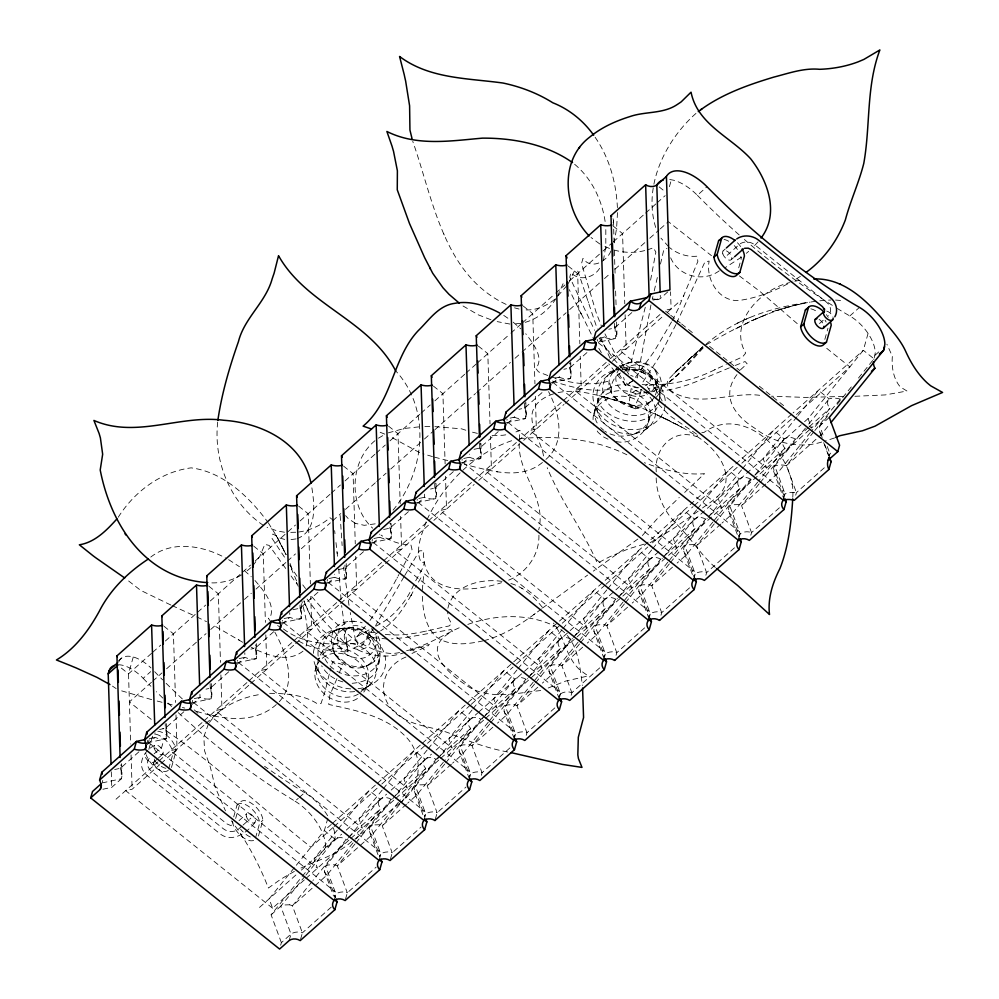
<?xml version="1.0" encoding="UTF-8"?>
<svg xmlns="http://www.w3.org/2000/svg" width="999" height="999" viewBox="0 0 999 999"><rect width="100%" height="100%" fill="white"/><g stroke="black" fill="none" stroke-linecap="round" stroke-linejoin="round"><path stroke-width="0.75" stroke-dasharray="5 3.75" d="M519.255 443.331C517.894 474.138 546.89 498.526 538.673 529.982M358.291 694.118C339.797 704.607 313.711 687.424 316.433 666.221C307.08 690.259 341.82 713.536 360.577 696.028M316.87 665.134C329.945 640.284 371.178 657.891 366.995 684.065C377.959 656.655 332.38 633.266 318.219 660.302L320.229 654.982M659.652 390.297C663.873 451.56 557.092 409.503 613.361 371.153M276.298 704.545C254.083 724.6 221.84 719.442 196.029 711.138M617.507 212.575L616.57 228.571L614.16 242.457M792.756 497.29C796.49 455.069 743.88 403.047 703.796 432.567L700.436 432.217M318.157 656.206C316.658 645.167 324.013 634.415 334.465 631.006M352.172 683.304C405.269 678.746 369.056 611.763 330.269 632.817M598.95 398.039C596.503 406.968 590.484 416.233 594.268 425.636M594.867 409.702L594.617 415.684L596.253 421.491L598.988 425.699M616.208 441.533C635.751 446.341 659.078 423.214 643.518 405.532C629.795 390.022 598.801 394.143 593.294 415.309M648.326 422.565C660.426 392.357 610.152 378.359 596.99 403.983M422.327 590.222L423.501 576.86L422.09 575.811L415.422 587.212M656.268 471.853C654.158 448.501 672.552 428.159 696.565 436.551L697.627 434.827M538.923 535.214C539.448 555.894 525.099 575.049 505.531 581.268M519.268 439.66L520.004 430.307L513.111 433.067M335.989 542.594L337.712 557.904M242.682 642.257L212.437 624.662M874.35 357.642L875.236 352.872A31.743 16.346 48.3 0 0 870.316 337.063L867.719 332.892A31.743 16.346 48.3 0 0 849.837 315.971L843.631 312.362A445.179 229.308 48.3 0 1 837.362 308.504M614.373 323.389L614.51 328.009A10.077 8.566 33.6 0 1 616.208 330.657L616.695 336.213A8.616 7.318 33.6 0 1 615.446 338.511L597.802 342.332L784.178 491.471M217.695 422.065C213.287 461.563 230.806 504.52 264.698 526.236M336.95 678.646L329.845 695.154L328.721 704.445C355.232 710.301 384.815 715.721 404.957 735.876C424.038 754.133 422.44 786.85 400.736 802.334M378.921 663.311L379.72 658.054M650.586 280.145L655.844 252.123L653.383 247.764L646.927 250.087M642.157 384.627C667.12 385.914 692.282 381.094 714.635 369.842L726.261 364.323M650.961 304.907L637.362 377.897L630.669 375.412M652.26 299.313L652.909 296.528M654.22 290.921L658.166 273.938M660.464 264.073L663.748 249.975L666.945 248.414M640.883 389.96C641.882 393.693 631.917 408.329 636.962 408.628C642.956 406.181 648.651 412.187 654.333 413.636C672.402 422.028 690.696 430.681 706.305 443.256C717.307 452.922 727.759 466.808 725.836 482.28C723.401 495.167 710.789 501.698 701.248 508.916M447.889 608.204C453.059 584.827 481.918 578.159 502.522 581.468M645.279 307.255L627.996 374.413M603.408 260.664L605.819 245.854L605.806 227.685M306.094 646.091C309.84 631.131 305.257 615.621 301.86 601.023M133.254 657.005L128.521 673.838L130.719 744.018M148.002 743.855L149.176 739.647M148.839 749.4L152.785 735.389M162.75 743.606L161.801 746.965L151.885 755.806M168.656 768.955L172.989 753.558L176.186 750.699A15.622 8.054 48.3 0 0 169.131 737.499A15.622 8.054 48.3 0 0 156.868 731.193M171.466 767.507L176.186 750.699M233.704 816.895L237.038 805.032L240.247 802.172A15.522 7.992 48.3 0 1 253.396 804.682A15.522 7.992 48.3 0 1 262.874 820.279L258.291 836.588M235.664 818.481L240.247 802.172M255.494 837.961L259.665 823.139L262.874 820.279M280.657 945.204L281.381 942.644L290.996 934.065A9.103 6.356 -5.8 0 1 302.36 932.866L331.256 907.104M289.198 940.471L290.996 934.065L280.731 906.243L304.97 876.273M327.847 818.169L324.363 830.569L295.292 866.508M300.562 939.297L302.385 932.841L292.42 905.856A10.077 7.58 1.5 0 0 289.485 904.794M334.116 900.449L335.914 894.043L325.637 866.22L347.952 838.648M345.479 899.287L347.302 892.819L376.173 867.082M379.383 859.152L380.831 854.02L370.554 826.21L424.875 759.065A9.028 7.343 15.7 0 1 436.039 759.315L439.51 756.231M390.397 859.265L392.207 852.796L421.091 827.06M424.3 819.13L425.749 813.998L415.472 786.188L469.792 719.043A9.028 7.343 15.7 0 1 480.956 719.292L484.415 716.208M435.314 819.242L437.125 812.774L465.996 787.037M469.218 779.108L470.654 773.975L460.377 746.166L482.692 718.581M481.318 775.336L482.042 772.751L510.914 747.015M514.135 739.085L515.571 733.953L505.294 706.143L527.609 678.558M669.417 186.688L671.353 179.808M526.223 735.314L526.948 732.729L555.831 706.992M559.04 699.063L560.489 693.93L550.212 666.121L572.514 638.536M571.141 695.292L571.865 692.707L600.736 666.97M603.958 659.04L605.394 653.908L595.117 626.098L617.432 598.513M616.058 655.269L616.783 652.684L645.654 626.947M738.711 267.832L741.208 258.941A15.522 7.992 48.3 0 0 740.808 256.431M648.875 619.018L650.312 613.886L640.034 586.076L662.349 558.491M660.963 615.247L661.688 612.662L690.571 586.937M693.781 578.995L695.229 573.863L684.952 546.053L707.255 518.469M705.881 575.224L706.605 572.639L735.476 546.915M739.422 536.413L740.134 533.841L729.857 506.031L754.108 476.048M750.798 535.202L751.523 532.617L780.394 506.893M824.837 339.373L827.984 328.172M783.616 498.951L785.052 493.818L774.774 466.009L807.754 425.237M795.704 495.179L796.44 492.594L825.311 466.87M828.883 457.642L829.969 453.796L833.178 450.936M868.069 333.454L863.323 350.299L808.079 418.581L802.322 423.713M315.085 671.041L317.332 663.261M368.356 679.245L365.209 689.984L361.788 695.054M385.289 634.34C407.043 637.162 428.072 630.232 449.075 625.961L451.61 623.788L448.539 618.131L447.564 611.625M548.189 687.999L565.671 681.068L588.136 675.961L579.732 669.879A54.058 27.647 49.1 0 1 577.222 667.282C565.634 654.532 563.911 636.488 553.371 623.039M510.864 583.528C524.999 587.449 535.626 598.513 544.355 609.877M655.344 395.055C662.537 378.234 640.421 364.997 625.799 370.691M649.899 416.958C645.067 435.801 619.655 441.233 604.645 431.081M339.21 673.014L342.595 664.572L332.692 661.488A125.075 4.595 -72.2 0 0 330.082 671.066M426.148 521.778C421.878 534.128 414.398 550.412 421.491 562.712L424.388 562.112L423.264 567.107L414.972 582.117M672.227 320.554L678.159 308.941L697.876 261.388L696.99 256.206C687.112 257.155 677.135 253.796 669.517 247.527M411.388 594.68L411.051 595.504L414.747 588.448M675.948 324.55L659.29 356.843L641.907 383.579M676.585 323.139L704.982 261.825L709.14 261.101C705.519 279.083 718.818 301.848 738.798 300.499C757.417 297.952 775.249 290.871 791.595 281.755M427.122 519.567C443.793 483.441 474.912 452.597 513.149 440.234M413.723 584.602C406.118 602.422 392.832 618.044 375.199 626.51M557.517 296.241L563.036 283.766L566.645 284.64M208.404 723.975L203.821 736.85L204.608 750.961L210.277 766.845L215.147 787.037L225.462 810.838M671.515 321.928L654.183 351.486L634.765 378.171M370.03 620.441L390.659 589.847L398.926 574.475M399.65 573.101L412.038 549.6L410.976 545.079C400.274 544.68 389.835 541.008 380.981 535.039M118.844 661.713L119.805 659.902A31.743 16.346 48.3 0 1 130.17 656.343L133.729 657.105A31.743 16.346 48.3 0 1 151.011 667.956M644.193 544.118L628.096 549L610.064 556.618A74.525 37.15 -48.9 0 1 606.343 558.441L597.414 563.249C582.991 530.169 560.926 501.173 547.215 467.694M568.394 283.416L574.725 270.292L577.984 271.316L597.302 329.033M294.355 871.403L283.641 877.522A116.209 48.152 -48.3 0 1 279.283 880.269L268.394 888.036C259.016 864.01 246.99 841.483 231.381 820.841M610.913 250.999C606.73 261.638 591.171 270.155 582.966 258.466L581.543 263.424L596.366 313.211L601.423 326.124M716.807 497.115L717.469 496.478M403.971 576.823L375.636 625.536M404.707 575.561L419.443 550.824L423.676 550.724C421.153 596.216 471.466 592.719 501.498 582.692M411.026 595.342C403.396 609.028 394.143 622.464 380.582 630.856M405.07 798.126L405.881 797.239M683.84 295.329L683.366 296.503M736.962 374.575C720.242 396.416 735.264 416.009 754.607 428.121C773.488 442.719 798.838 449.288 822.002 441.958M556.106 298.389C548.588 310.464 536.475 319.892 522.489 323.052M360.714 692.17L366.571 685.164M373.888 628.109L361.663 646.128L354.52 639.722L368.094 622.852M209.478 722.414C221.328 705.931 241.496 697.302 261.064 694.293M566.87 285.652L555.769 298.364M619.63 368.706C605.481 386.026 634.015 404.245 649.1 392.969M624.712 371.578C633.441 355.12 663.91 372.59 645.579 385.701M654.932 396.228C637.237 426.098 588.086 389.061 618.806 366.958M655.756 397.714C664.073 389.86 662.886 375.449 653.683 368.831C659.765 375.312 658.553 386.576 651.098 391.433M393.082 510.152C425.012 471.366 431.506 409.403 395.629 370.791M397.49 577.21L396.99 578.171M118.244 517.257C134.341 491.658 160.926 471.728 191.134 467.857C223.264 471.94 248.813 496.628 267.407 521.553M294.318 867.706L269.118 898.85L272.577 908.203L304.82 879.47M337.3 830.082L314.036 858.828L317.482 868.181L170.567 750.624L177.048 749.213L175.974 714.909M338.261 828.883L369.28 790.546L379.957 799.088A9.028 7.343 15.7 0 1 391.121 799.337L394.593 796.253M281.381 942.644L271.104 914.822L301.174 877.659M302.135 876.46L325.424 847.689L335.04 839.11A9.028 7.343 15.7 0 1 346.216 839.36L312.962 880.469M305.944 875.074L335.04 839.11A39.036 20.105 48.3 0 0 333.254 827.434M382.205 790.059L358.941 818.805L362.4 828.159L215.484 710.601L221.965 709.19L220.891 674.887M383.179 788.86L414.198 750.524L424.875 759.065A9.028 7.343 15.7 0 0 425.774 768.468L399.363 801.111M311.975 881.68L292.42 905.856L327.06 874.974L355.432 839.922M348.913 837.449L379.957 799.088A9.028 7.343 15.7 0 0 380.856 808.491L356.406 838.71M427.122 750.037L403.858 778.783L407.317 788.136L260.402 670.579L266.883 669.168L265.796 634.865M428.096 748.838L459.103 710.501L469.792 719.043A9.028 7.343 15.7 0 0 470.691 728.446L444.28 761.088M354.932 844.068L337.325 865.833L347.302 892.819A9.103 6.356 -5.8 0 0 335.889 894.03A9.103 6.356 -5.8 0 0 334.49 896.777M355.919 842.856L391.121 799.337M472.04 710.014L448.776 738.761L452.222 748.114L305.307 630.556L311.788 629.145L310.764 596.403M473.002 708.815L504.02 670.479L514.697 679.02A9.028 7.343 15.7 0 1 525.861 679.27L529.333 676.186M398.389 802.322L371.978 834.952L337.325 865.833A10.077 7.58 1.5 0 0 334.403 864.772L328.196 864.984A8.616 6.469 1.5 0 0 325.637 866.22A8.616 6.469 1.5 0 0 324.438 868.331L324.475 871.453L333.554 896.041M399.85 804.045L382.242 825.811L392.207 852.796A9.103 6.356 -5.8 0 0 380.806 854.008A9.103 6.356 -5.8 0 0 379.395 856.755M400.824 802.834L436.039 759.315M516.945 669.992L493.681 698.738L497.14 708.091L350.224 590.534L356.705 589.123L355.681 556.381M517.919 668.793L548.938 630.456L559.615 638.998A9.028 7.343 15.7 0 1 570.779 639.248L574.25 636.163M443.306 762.299L416.895 794.929L407.654 803.171M444.767 764.023L427.16 785.788L437.125 812.774A9.103 6.356 -5.8 0 0 425.711 813.985A9.103 6.356 -5.8 0 0 424.313 816.732M445.741 762.824L480.956 719.292M483.666 717.382L514.697 679.02A9.028 7.343 15.7 0 0 515.596 688.423L489.198 721.066M561.863 629.969L538.598 658.716L542.057 668.069L395.142 550.511L401.623 549.1L400.587 516.358M562.837 628.771L593.843 590.434L604.532 598.975A9.028 7.343 15.7 0 1 615.696 599.225L619.155 596.141M488.211 722.277L461.8 754.919L452.572 763.149M489.672 724L472.065 745.766L482.042 772.751A9.103 6.356 -5.8 0 0 470.629 773.963A9.103 6.356 -5.8 0 0 469.23 776.71M490.659 722.801L525.861 679.27M528.571 677.359L559.615 638.998A9.028 7.343 15.7 0 0 560.514 648.401L534.103 681.043M606.78 589.947L583.516 618.693L586.975 628.046L440.047 510.489L446.528 509.078L445.504 476.336M607.742 588.748L638.761 550.412L649.437 558.953A9.028 7.343 15.7 0 1 660.601 559.203L664.073 556.118M533.129 682.255L506.718 714.897L497.477 723.126M534.59 683.978L516.982 705.744L526.948 732.729A9.103 6.356 -5.8 0 0 515.546 733.94A9.103 6.356 -5.8 0 0 514.148 736.688M535.564 682.779L570.779 639.248M573.488 637.337L604.532 598.975A9.028 7.343 15.7 0 0 605.431 608.379L579.02 641.021M651.685 549.925L628.421 578.671L631.88 588.024L484.965 470.467L491.446 469.055L490.422 436.313M652.659 548.726L683.678 510.389L694.355 518.931A9.028 7.343 15.7 0 1 705.519 519.18L708.99 516.096M578.046 642.232L551.635 674.874L542.395 683.104M579.507 643.955L561.9 665.721L571.865 692.707M580.481 642.757L615.696 599.225M618.406 597.315L649.437 558.953A9.028 7.343 15.7 0 0 650.337 568.356L623.938 600.998M696.603 509.902L673.338 538.648L676.798 548.001L529.882 430.444L536.363 429.033L535.339 396.291M697.577 508.703L728.583 470.367L739.272 478.908A9.028 7.343 15.7 0 1 750.436 479.158L753.895 476.073M622.951 602.21L596.54 634.852L587.312 643.081M624.412 603.933L606.818 625.699L616.783 652.684A9.103 6.356 -5.8 0 0 605.369 653.895A9.103 6.356 -5.8 0 0 603.97 656.643M625.399 602.734L660.601 559.203M663.311 557.292L694.355 518.931A9.028 7.343 15.7 0 0 695.254 528.334L668.843 560.976M741.52 469.88L718.256 498.626L721.715 507.979L574.787 390.422L581.268 389.011L580.244 356.268M742.482 468.681L773.501 430.344L784.178 438.886A9.028 7.343 15.7 0 1 795.354 439.135L808.054 427.822M667.869 562.187L641.458 594.83L632.217 603.059M669.33 563.911L651.723 585.676L661.688 612.662A9.103 6.356 -5.8 0 0 650.287 613.873A9.103 6.356 -5.8 0 0 648.888 616.62M670.304 562.712L705.519 519.18M708.229 517.27L739.272 478.908A9.028 7.343 15.7 0 0 740.172 488.311L713.761 520.954M797.09 416.67L763.161 458.603L766.62 467.957L619.705 350.399L626.186 348.988L625.112 314.685M798.064 415.472L818.418 390.322L829.095 398.863A16.546 13.474 15.7 0 1 840.259 399.113L842.569 397.065M712.786 522.165L686.375 554.807L677.135 563.036M714.248 523.888L696.64 545.654L706.605 572.639A9.103 6.356 -5.8 0 0 695.204 573.851A9.103 6.356 -5.8 0 0 693.793 576.61M715.222 522.689L750.436 479.158M755.082 474.85L784.178 438.886A9.028 7.343 15.7 0 0 785.077 448.289L758.678 480.931M757.692 482.142L731.28 514.785L722.052 523.014M759.153 483.866L741.558 505.631L751.523 532.617M760.139 482.667L795.354 439.135M808.728 424.038L829.095 398.863A9.028 7.343 15.7 0 0 829.994 408.266L811.413 431.231M810.439 432.442L776.198 474.762L766.957 482.992M813.848 431.755L786.463 465.609A17.12 12.862 1.5 0 0 774.762 465.971M814.834 430.557L840.259 399.113M827.447 416.396L819.692 425.986A17.12 12.862 1.5 0 0 821.153 434.727M837.15 404.395L851.697 386.413M858.491 378.022L874.013 358.841L863.323 350.299L793.081 412.899M783.553 497.277A9.103 6.356 -5.8 0 1 785.014 493.806A16.696 11.663 -5.8 0 1 796.428 492.607L786.463 465.609L821.116 434.74L828.933 425.062M599.625 268.306C593.743 277.997 579.095 281.543 570.891 272.64L569.767 277.235L594.567 330.294M703.259 347.877C687.899 364.385 673.563 383.791 651.51 391.695M642.357 535.526L657.342 518.631L679.258 497.44M252.822 565.721L259.865 556.306L264.822 544.38L269.156 545.404L285.964 568.831M302.984 651.161C287.724 663.286 266.483 655.169 251.174 647.165M279.27 701.735C297.202 682.217 285.976 652.359 274.812 632.13M758.041 241.908L753.184 247.09M688.373 364.298L688.985 363.624M740.496 369.792L747.115 363.723L745.079 361.526L730.806 367.245M702.784 346.89L682.429 365.871L702.784 346.89C691.708 356.955 680.481 366.908 670.079 377.684C664.685 381.793 667.719 389.135 672.777 391.958C700.074 408.279 732.717 390.709 762.1 395.654M702.572 347.452L677.334 374.9L669.355 381.918M673.738 373.888L676.298 371.391M688.548 359.852L693.806 354.745M545.929 459.378C566.183 442.082 559.353 412.187 548.551 391.62M374.962 440.696C349.438 461.738 348.251 505.856 372.689 528.196M695.978 113.399C664.46 141.296 641.92 188.549 656.618 230.195M684.665 492.432L704.432 473.713C683.878 475.287 663.436 469.942 644.367 462.699M399.762 803.208L354.17 839.684M250.936 567.632L244.905 572.627M118.456 660.901L121.666 658.041M151.548 653.321L128.521 673.838L119.031 666.246M152.71 652.297L160.764 645.104M165.372 641.008L196.466 613.299M197.615 612.275L205.682 605.082M210.29 600.986L241.383 573.276M242.532 572.252L250.587 565.059M255.195 560.963L295.504 525.037M300.112 520.941L330.057 494.255M331.206 493.231L340.422 485.014M345.03 480.919L374.962 454.233M376.123 453.209L385.327 445.005M389.935 440.896L419.88 414.21M421.029 413.186L430.244 404.982M434.852 400.874L464.797 374.188M465.946 373.164L476.311 363.923M477.46 362.899L509.715 334.166M510.864 333.142L521.228 323.901M522.377 322.877L554.62 294.143M555.769 293.119L564.984 284.915M569.592 280.806L601.835 252.073M602.996 251.049L612.2 242.832M613.361 241.808L644.455 214.098M645.604 213.074L655.968 203.833M657.117 202.809L665.184 195.629M118.332 664.772A31.743 16.346 48.3 0 1 143.194 678.333L150.674 671.653M669.717 179.508L673.388 180.17A39.036 20.105 48.3 0 1 697.352 195.305L706.98 186.726M151.473 682.255L129.395 701.922L152.085 720.079M152.635 681.218L161.925 672.939M166.571 668.806L196.766 641.895M197.927 640.859L206.069 633.616M210.714 629.47L243.232 600.486M244.393 599.45L251.361 593.244M256.006 589.098L286.214 562.187M287.375 561.151L295.504 553.908M301.311 548.738L330.344 522.864M332.667 520.791L340.809 513.548M345.454 509.403L375.649 482.492M376.81 481.456L386.101 473.176M390.746 469.031L423.276 440.059M424.438 439.023L432.567 431.78M434.89 429.707L466.246 401.76M467.407 400.724L475.549 393.481M476.71 392.445L510.389 362.425M515.034 358.291L520.841 353.109M522.002 352.073L555.694 322.053M556.855 321.029L566.146 312.737M569.63 309.64L600.998 281.693M604.482 278.584L610.289 273.414M614.934 269.268L645.129 242.357M649.775 238.224L659.065 229.932M660.227 228.908L668.368 221.653L711.475 255.657M138.936 751.785L120.467 768.256L114.71 769.505M147.028 744.58L155.107 737.374A17.12 14.548 33.6 0 0 166.321 738.761A17.12 14.548 33.6 0 0 165.347 728.246L165.235 723.613M183.853 711.763L165.372 728.234L159.628 729.482M191.945 704.557L200.025 697.352L199.875 692.744M228.771 671.74L210.29 688.211L205.981 689.148M236.85 664.535L244.942 657.33A17.12 14.548 33.6 0 0 256.156 658.716L255.694 644.692M273.689 631.718L255.207 648.189L250.886 649.125M281.768 624.512L289.847 617.307A17.12 14.548 33.6 0 0 301.061 618.693M292.932 609.727L300.112 608.166L318.594 591.695M327.834 583.466L334.765 577.285A17.12 14.548 33.6 0 0 345.979 578.671L345.529 564.647M363.511 551.673L345.03 568.144L337.837 569.705M372.752 543.444L379.682 537.262A17.12 14.548 33.6 0 0 390.896 538.648L390.397 523.076M408.429 511.65L389.947 528.121L382.754 529.682M417.657 503.421L424.587 497.252L424.5 494.168M453.334 471.628L434.852 488.099L430.544 489.035M462.574 463.399L469.505 457.23A17.12 14.548 33.6 0 0 480.719 458.603L480.219 443.032M474.026 449.325L479.77 448.076L498.251 431.605M507.492 423.376L514.423 417.207A17.12 14.548 33.6 0 0 525.636 418.581M542.007 392.619L524.687 408.054L518.931 409.303M552.397 383.354L559.328 377.185A17.12 14.548 33.6 0 0 570.541 378.559L570.042 362.987M586.925 352.597L569.605 368.032L563.848 369.28M598.476 342.307L604.245 337.163A17.12 14.548 33.6 0 0 615.459 338.536L614.959 322.964M631.83 312.575L614.51 328.009L608.766 329.258M154.47 745.454C142.67 751.223 135.864 766.695 147.64 775.886L219.493 833.378C231.88 843.618 246.928 832.916 254.92 822.552M102.885 789.26L111.776 787.324L121.403 778.758L120.954 764.759M667.844 291.82L660.364 298.489A8.616 7.318 33.6 0 1 657.854 299.55L653.421 300.512M723.064 250.911L725.286 248.938M157.305 759.015L153.334 762.936L153.771 762.15L153.346 763.91L153.384 763.024L155.494 766.77L226.848 823.875L230.482 825.436L234.678 824.5M158.391 758.054L162.725 754.195M116.034 799.212L157.904 761.912M159.053 760.876L202.822 721.89M203.971 720.853L247.727 681.867M248.876 680.843L292.645 641.845M293.793 640.821L337.562 601.823M338.711 600.799L382.467 561.8M383.628 560.776L427.385 521.778M428.534 520.754L472.302 481.755M473.451 480.731L517.207 441.733M518.369 440.709L562.125 401.71M563.274 400.686L609.34 359.628M610.489 358.604L663.473 311.401M727.185 255.282L739.31 244.48A11.139 9.066 15.7 0 1 754.819 244.842L826.423 302.135A12.013 9.778 15.7 0 1 828.296 315.696M272.577 908.203L125.662 790.646L132.143 789.235L159.778 764.61M160.926 763.586L204.695 724.587M205.844 723.563L249.6 684.565M250.761 683.541L294.518 644.542M295.667 643.518L339.435 604.52M340.584 603.496L384.34 564.497M385.502 563.473L429.258 524.475M433.866 520.367L474.175 484.453M478.783 480.344L519.08 444.43M523.688 440.322L563.998 404.408M565.147 403.384L611.213 362.337M612.362 361.313L663.036 316.159M667.644 312.05L680.731 300.399M731.305 259.653L733.491 257.705M239.036 820.616L246.678 813.81M241.983 826.036L238.674 828.983A11.139 9.066 15.7 0 1 223.177 828.633L151.561 771.328A12.013 9.778 15.7 0 1 149.688 757.766M243.082 825.049L250.799 818.181M819.48 323.551L823.888 319.63M178.272 712.649A445.179 229.308 48.3 0 0 295.042 801.198L298.251 798.351M299.325 797.389L304.67 792.632A39.036 20.105 48.3 0 1 326.785 814.372L328.234 816.795M849.837 315.971L859.465 307.392M331.281 824.412L324.363 830.569L335.04 839.11M332.43 823.376L376.186 784.39M377.347 783.353L421.103 744.367M422.252 743.331L791.932 413.923M332.992 827.509L310.926 847.177C261.288 807.891 215.422 764.06 162.899 728.458M334.153 826.485L378.296 787.15M381.78 784.04L470.054 705.381M471.216 704.345L513.036 667.082M516.52 663.973L604.795 585.314M605.956 584.278L647.777 547.015M652.422 542.869L693.069 506.643M694.23 505.606L737.212 467.32M741.857 463.174L791.807 418.668M796.453 414.523L849.887 366.92L824.824 346.803M875.012 355.257L879.295 351.448M259.49 907.429L296.753 874.225M301.361 870.117L341.67 834.202M346.278 830.094L386.588 794.18M391.196 790.072L431.493 754.158M436.101 750.049L477.559 713.111M478.708 712.075L801.173 424.737M348.526 837.299L380.856 808.491M395.741 795.229L425.774 768.468M440.659 755.207L470.691 728.446M485.576 715.184L515.596 688.423M530.481 675.162L560.514 648.401M575.399 635.139L605.431 608.379M620.317 595.117L650.337 568.356M665.222 555.094L695.254 528.334M710.139 515.072L740.172 488.311M755.057 475.049L785.077 448.289M809.202 426.785L829.994 408.266M305.969 878.446L349.737 839.447M350.886 838.423L394.642 799.425M395.804 798.401L439.56 759.402M440.709 758.378L484.478 719.38M485.626 718.356L810.389 428.971M809.103 425.999L811.538 427.934L821.166 419.368M271.104 914.822L280.731 906.243A8.616 6.469 1.5 0 1 283.279 905.007L289.485 904.794M829.307 417.407L819.692 425.986L824.013 437.699M406.493 804.195L382.242 825.811A10.077 7.58 1.5 0 0 379.308 824.749L373.114 824.962A8.616 6.469 1.5 0 0 370.554 826.198A8.616 6.469 1.5 0 0 369.355 828.308L369.38 831.43L378.471 856.018M451.411 764.173L427.16 785.788A10.077 7.58 1.5 0 0 424.225 784.727L418.019 784.939A8.616 6.469 1.5 0 0 415.472 786.176A8.616 6.469 1.5 0 0 414.273 788.286L414.298 791.408L424.45 818.88M492.857 727.235L472.065 745.766A10.077 7.58 1.5 0 0 469.143 744.705L462.937 744.917A8.616 6.469 1.5 0 0 460.377 746.153A8.616 6.469 1.5 0 0 459.178 748.263L459.215 751.385L469.355 778.858M537.774 687.212L516.982 705.744A10.077 7.58 1.5 0 0 514.048 704.682L507.854 704.894A8.616 6.469 1.5 0 0 505.294 706.143A8.616 6.469 1.5 0 0 504.095 708.241L504.133 711.363L514.273 738.835M582.692 647.202L561.9 665.721A10.077 7.58 1.5 0 0 558.965 664.66L552.772 664.872A8.616 6.469 1.5 0 0 550.212 666.121A8.616 6.469 1.5 0 0 549.013 668.219L549.038 671.34L559.19 698.813M627.597 607.18L606.818 625.699A10.077 7.58 1.5 0 0 603.883 624.637L597.677 624.85A8.616 6.469 1.5 0 0 595.117 626.098A8.616 6.469 1.5 0 0 593.918 628.196L593.955 631.331L604.108 658.791M672.514 567.157L651.723 585.676A10.077 7.58 1.5 0 0 648.788 584.615L642.594 584.827A8.616 6.469 1.5 0 0 640.034 586.076A8.616 6.469 1.5 0 0 638.836 588.174L638.873 591.308L649.013 618.768M720.891 524.038L696.64 545.654A10.077 7.58 1.5 0 0 693.706 544.592L687.512 544.805A8.616 6.469 1.5 0 0 684.952 546.053A8.616 6.469 1.5 0 0 683.753 548.151L683.778 551.286L693.93 578.746M765.808 484.016L741.558 505.631A10.077 7.58 1.5 0 0 738.623 504.57L732.417 504.782A8.616 6.469 1.5 0 0 729.857 506.031A8.616 6.469 1.5 0 0 728.658 508.129L728.696 511.263L738.848 538.723M746.315 253.321L748.663 251.348M706.43 344.68C744.48 322.689 785.988 301.636 830.981 300.025M363.137 690.234L369.905 684.652M348.289 627.772A29.033 23.626 15.7 0 1 377.622 663.86A29.033 23.626 15.7 0 1 328.259 663.885A29.033 23.626 15.7 0 1 348.289 627.772C368.244 623.813 387.662 652.684 367.707 665.197C381.156 660.963 384.265 642.807 375.574 632.604M705.606 344.593C734.652 319.106 772.414 307.018 810.139 302.123M637.837 539.06L593.319 571.128M620.342 367.757C630.531 357.929 648.064 360.489 656.518 371.378M620.554 372.989C613.061 377.197 608.891 386.825 612.724 394.867M647.502 403.721L653.771 399.25M541.433 608.928C524.163 622.152 505.769 634.702 484.552 640.521M542.594 608.029L587.599 575.099M542.445 462.475C519.767 481.156 489.535 470.204 464.273 464.423M644.655 430.07L651.798 424.85M554.782 299.275C546.028 306.393 534.64 311.139 523.214 309.678M150.762 557.08C172.452 540.034 203.022 545.629 225.524 557.979M698.151 511.176L672.827 528.995L649.899 542.857M351.673 841.495C336.426 855.394 316.72 860.401 298.639 869.155M378.421 438.199L385.127 434.228M741.433 257.18L724.787 267.894M588.523 302.622L588.174 301.573M673.638 378.733L665.809 384.041L657.267 387.724L648.563 388.848M632.991 380.594L625.736 385.502L608.816 363.848M580.806 312.887L581.143 313.973L569.23 289.598M633.041 380.656L625.761 385.539L616.021 368.619M800.349 276.398L792.869 281.044M379.32 631.655L357.692 645.329L356.144 637.05L373.838 627.26M405.931 657.055C380.869 666.882 375.649 696.565 396.341 713.723C412.687 727.309 435.402 726.236 453.846 735.139C471.403 742.294 489.423 748.626 508.116 752.072M406.605 650.724C426.598 645.953 443.219 634.602 461.813 626.623M649.163 391.858L640.247 392.632L631.106 388.661L629.32 401.273L629.358 404.645L630.956 407.167L633.116 405.494L634.989 406.143L600.474 396.016M364.373 688.573L370.879 684.889M411.988 653.458L428.196 645.779L429.333 644.38L407.842 651.41M506.131 304.408C443.356 274.713 433.466 200.112 412.749 141.321M535.252 613.486L533.716 614.585M241.658 574.887C231.418 580.931 219.305 583.878 207.455 582.617M735.726 328.846L750.749 321.441M719.243 270.816C702.996 282.879 677.959 276.149 670.441 257.255M714.635 369.842L715.584 369.393M854.907 396.291L885.189 394.93L906.955 391.021L900.449 387.038A120.867 14.673 64.4 0 1 898.601 384.802C893.006 376.511 891.545 366.059 892.357 356.256L886.887 344.205M727.547 363.723L742.682 356.805L745.679 353.084C727.996 322.689 760.739 289.435 789.597 282.592M737.25 323.152L750.823 317.045M297.19 538.636C318.007 530.544 314.423 503.134 311.463 485.277M619.805 366.196L629.133 362.575M650.786 401.548C637.587 409.14 618.006 405.469 610.789 391.371M609.727 373.688L616.858 370.629M764.085 315.472L751.585 320.754L769.417 313.299M729.37 367.857L701.835 379.308C685.639 386.376 668.431 391.433 650.649 391.733M370.754 663.935C333.304 685.751 310.314 613.611 359.628 621.94L362.137 622.864M553.658 393.806C544.255 396.865 534.153 402.934 532.155 413.411C530.032 429.233 541.945 442.22 543.731 457.48M412.362 648.788L413.049 648.551M388.261 432.854L404.233 428.484L420.654 426.685M834.565 437.937L824.974 441.108M375.199 523.838L364.273 525.324L355.557 523.376M467.794 624.425C495.629 614.46 527.872 613.061 554.895 626.211C577.559 636.513 579.532 663.948 582.367 685.501M632.167 434.715L638.124 432.804M405.219 652.21C388.424 658.89 369.88 656.555 354.096 647.989L362.275 643.968C374.263 650.249 387.774 656.206 401.486 652.022M789.285 306.78L772.389 311.651L793.768 305.594M794.817 281.231L803.258 279.67M295.979 538.923L288.936 539.885M644.742 250.574C634.602 253.184 623.763 252.859 613.736 249.925M798.388 304.483L794.43 305.394L807.167 302.647M425.649 631.193L426.436 631.006M540.721 690.559C515.696 693.006 487.3 700.923 465.134 684.452C446.141 671.74 420.529 647.876 452.472 631.293L450.899 629.52L405.544 637.624L391.558 638.836M483.154 640.846C468.081 644.243 449.987 646.578 436.575 637.137C424.875 626.385 422.602 609.278 422.29 594.18M652.946 300.087L660.364 298.489L660.264 295.379M599.937 338.087L604.245 337.163L604.145 334.078M555.019 378.109L559.328 377.185L559.24 374.101M551.261 382.704L570.529 378.534A17.12 14.548 33.6 0 0 569.567 368.044L569.455 363.411M510.102 418.131L514.423 417.207L514.323 414.123M506.356 422.727L525.624 418.556L525.137 403.009M463.748 458.466L469.505 457.23L469.405 454.145M461.438 462.749L480.706 458.578A17.12 14.548 33.6 0 0 479.732 448.089M418.843 498.489L424.587 497.252M416.521 502.772L435.789 498.601L435.302 483.054M373.926 538.511L379.682 537.262L379.583 534.19M371.603 542.794L390.884 538.623A17.12 14.548 33.6 0 0 389.91 528.134L389.797 523.501M329.008 578.533L334.765 577.285L334.665 574.213M326.698 582.817L345.966 578.646M284.103 618.556L289.847 617.307L289.71 612.699M281.78 622.839L301.049 618.668L300.612 604.67M239.186 658.578L244.942 657.33L244.792 652.722M236.863 662.861L256.144 658.691A17.12 14.548 33.6 0 0 255.17 648.201L255.107 645.104M194.268 698.601L200.025 697.352M191.958 702.884L211.226 698.713L210.789 684.715M149.363 738.623L155.107 737.374L154.97 732.766M147.04 742.906L166.309 738.736L165.871 724.737M102.123 782.929L121.403 778.758A17.12 14.548 33.6 0 0 120.429 768.268L120.367 765.172M558.079 392.632C575.486 388.836 593.131 394.143 609.902 398.476L598.751 395.592M298.551 532.03C310.127 530.432 321.178 525.424 329.92 517.682L333.454 520.367M625.824 363.561C634.527 361.101 644.13 362.325 651.785 367.22M622.152 369.717L633.016 369.68L642.207 372.277M657.854 299.55L651.91 298.826M648.588 392.157L628.084 395.367L635.514 390.522L641.321 389.772M519.468 438.648C556.268 435.364 595.192 438.474 628.621 455.656M520.804 323.351L512.949 324.051M354.408 621.291C330.956 620.329 333.266 654.957 354.17 657.379C371.99 663.711 385.302 638.91 370.067 627.684M351.885 627.884C336.351 626.635 326.998 646.228 337.275 657.754M365.085 666.208C354.233 668.693 342.57 664.073 335.764 655.381M570.504 639.485L571.066 640.322M295.741 532.242L288.386 532.417M269.643 693.343C285.652 693.393 303.134 694.73 316.92 703.508L320.979 703.608L325.624 689.772A125.075 4.595 -72.2 0 1 329.695 672.527M496.515 471.69L497.714 471.865M424.862 426.548L430.669 426.536M843.393 396.453L805.369 397.415L771.403 396.191M835.576 300.062L844.118 300.724M638.885 387.749C632.292 388.274 624.75 384.39 623.613 377.41M434.89 426.635L461.613 428.846L467.033 430.631M492.07 435.464L502.659 435.277A84.715 34.977 -17.7 0 0 507.255 434.602M386.963 638.985L366.908 637.1L368.594 631.855L374.662 632.754M509.927 324.063L497.19 321.616M791.957 483.578L792.132 484.702M284.49 532.23L277.61 531.056L267.07 527.297M212.038 715.371L213.436 715.671M447.764 460.564L434.278 457.105M477.385 433.379L472.39 432.167M162.05 702.285L156.144 700.786M167.357 703.633L174.363 705.406M182.43 707.467L184.765 708.066M151.661 699.637L121.391 690.784M514.522 307.829L519.068 309.053M284.703 539.435L280.532 538.274L272.889 534.028L272.04 538.399L286.363 559.964M552.447 381.056C571.465 387.275 591.083 392.52 611.338 389.185L609.19 380.969C584.927 387.812 560.814 381.193 538.473 371.815L535.814 368.431C544.855 358.117 532.479 342.395 525.724 333.741M633.029 369.58C645.466 371.828 657.667 380.469 660.064 393.519M432.455 456.593L423.039 453.771M630.968 407.167L635.651 408.866M490.959 319.767L478.334 314.86L462.774 305.831M419.68 452.647L389.36 436.113M342.882 681.905C334.166 679.482 325.961 673.938 321.678 665.809M633.716 405.507L640.172 407.817M609.477 248.464L600.973 244.58M384.79 434.153L380.269 432.317A89.947 61.151 21.1 0 1 379.145 431.893M172.065 605.569L195.679 616.383M170.804 604.994L140.572 590.309L126.374 579.22M298.614 641.033C313.611 649.775 331.131 651.173 348.089 651.96L341.621 605.531M196.853 616.932L206.506 621.653M608.004 439.198L603.071 436.688L598.101 432.355L596.053 429.195M355.457 523.314L348.364 518.768L345.592 515.634M228.621 559.652L239.423 566.67M238.162 639.51L239.485 640.284M277.61 625.561L281.119 627.609M521.703 588.199L522.552 588.686M283.454 628.97C304.233 644.717 331.218 645.192 356.131 643.406L350.287 612.562M503.733 315.409L509.19 319.106M112.462 686.113L116.134 688.586M599.75 243.943L591.033 237.487M367.919 633.803L369.355 634.802M696.553 434.053L669.717 415.734L658.279 404.008M739.41 275.936L759.927 291.421L799.075 325.212M659.178 186.925L665.109 191.683M613.074 225.999L622.564 233.604L624.775 303.771M669.48 314.26L664.622 310.377L671.103 308.966L670.566 291.82M670.691 315.234L680.406 323.002M681.618 323.976L694.979 334.665M709.54 346.328L739.897 370.617M759.327 386.163L783.616 405.594M568.169 266.021L577.659 273.626L579.857 343.793M523.251 306.044L532.742 313.649L534.94 383.816M513.186 322.165L520.854 328.858M552.897 382.355L739.272 531.493M478.334 346.066L487.824 353.671L490.034 423.838M507.979 422.377L694.355 571.515M433.416 386.089L442.919 393.693L445.117 463.861M463.061 462.4L649.437 611.538M388.511 426.111L398.002 433.716L400.199 503.883M418.156 502.422L604.532 651.56M343.594 466.133L353.084 473.738L355.282 543.906M373.239 542.445L559.615 691.583M298.676 506.156L308.179 513.761L310.377 583.928M328.321 582.467L514.697 731.605M253.771 546.178L263.261 553.771L265.409 622.389M283.416 622.489L469.792 771.628M208.853 586.201L218.344 593.793L220.492 662.412M238.499 662.512L424.875 811.65M163.936 626.223L173.439 633.816L175.587 702.434M193.581 702.534L379.957 851.672M148.676 742.557L335.052 891.695M244.468 570.666L251.273 576.76M600.674 427.609L603.646 430.219M574.637 164.273C592.669 179.345 602.959 202.048 605.594 225.137M715.371 567.494C700.199 554.333 690.122 536.675 675.474 523.076C663.723 510.514 655.993 493.856 656.181 476.473M668.606 246.653L660.976 238.149M154.67 671.69L158.391 675.574A445.179 229.308 48.3 0 0 162.687 679.894M143.194 678.333L148.764 684.153A445.179 229.308 48.3 0 0 150.911 686.313M254.995 580.506C263.237 590.134 275.949 604.707 269.967 617.807L268.394 618.331L270.142 620.816M622.802 369.168L612.562 357.667L599.038 337.937M311.7 596.553L330.382 617.919L352.872 638.698L345.03 643.169L324.263 621.353L307.093 599.075M305.557 588.573L302.759 584.89M291.059 575.986L296.89 584.053M595.117 137.263C609.402 157.78 616.271 182.817 617.394 207.605M296.99 576.223L289.623 564.984M268.281 522.777L277.972 538.473L286.164 554.645M628.895 374.338L614.135 351.798L604.944 333.853M650.012 391.059L646.703 385.876L653.034 384.665L662.549 401.648M601.336 352.597L598.289 347.44M610.039 358.241L600.374 337.025M315.759 666.483L319.73 673.651M285.989 554.595L276.061 535.327L286.089 554.72M581.293 313.873L593.256 338.211M296.566 580.881L291.408 568.856L292.457 570.079L290.047 563.399M298.214 586.276L296.578 582.554L297.252 585.814M443.581 233.416L444.268 235.052M596.016 408.479L599.462 416.808M304.008 600.624C310.402 621.216 325.524 636.875 346.303 643.706L348.052 651.935L326.935 639.185L319.717 631.88L313.886 623.463L303.971 601.311M774.774 466.009A8.616 6.469 1.5 0 0 773.576 468.106L774.325 472.752A10.077 7.58 1.5 0 0 776.198 474.762L784.59 497.477M728.696 511.263L729.42 512.774A10.077 7.58 1.5 0 0 731.293 514.785L739.685 537.499M683.778 551.286L684.502 552.797A10.077 7.58 1.5 0 0 686.375 554.807L694.767 577.522M638.873 591.308L639.585 592.819A10.077 7.58 1.5 0 0 641.458 594.83L649.85 617.544M593.955 631.331L594.68 632.842A10.077 7.58 1.5 0 0 596.54 634.852L604.42 656.143M549.038 671.34L549.762 672.864A10.077 7.58 1.5 0 0 551.635 674.874L559.502 696.166M504.133 711.363L504.845 712.886A10.077 7.58 1.5 0 0 506.718 714.884L514.585 736.188M459.215 751.385L459.94 752.909A10.077 7.58 1.5 0 0 461.8 754.907L469.68 776.211M414.298 791.408L415.022 792.931A10.077 7.58 1.5 0 0 416.895 794.929L424.762 816.233M369.38 831.43L370.105 832.954A10.077 7.58 1.5 0 0 371.978 834.952L379.845 856.255M324.475 871.453L325.199 872.976A10.077 7.58 1.5 0 0 327.06 874.974L335.464 897.701M827.259 446.478L829.969 453.796A16.696 11.663 -5.8 0 0 829.482 455.831M821.116 434.74L822.165 437.574M824.787 444.68L828.983 456.043M819.992 432.604L821.053 435.477M823.7 442.644L828.471 455.544M808.079 418.581L811.538 427.934M773.613 471.241L783.753 498.701M305.045 604.183L305.332 604.944M349.013 605.282L343.531 567.045M334.64 530.644L334.99 533.703M337.075 552.385L337.2 553.496M341.059 599.737L338.761 568.806M340.159 515.509L342.133 545.629M613.411 220.392L614.123 242.944M614.36 250.699L615.097 273.963M615.621 291.021L616.108 306.518M616.595 322.028L616.982 334.44M570.716 361.9L571.103 374.288M525.811 401.923L526.198 414.31M524.537 403.434L524.687 408.054A17.12 14.548 33.6 0 1 525.661 418.569M480.944 443.494L481.281 454.333M479.632 443.456L479.77 448.076M436.026 483.516L436.363 494.355M434.715 483.479L434.852 488.099A17.12 14.548 33.6 0 1 435.826 498.613A17.12 14.548 33.6 0 1 424.6 497.215M391.108 523.538L391.458 534.378M346.203 563.561L346.541 574.4M344.93 565.059L345.03 568.144A17.12 14.548 33.6 0 1 346.004 578.658M301.286 603.583L301.623 614.422M300.025 605.082L300.112 608.166M256.368 643.606L256.718 654.445M211.463 683.628L211.8 694.467M210.14 683.591L210.29 688.211A17.12 14.548 33.6 0 1 211.264 698.726A17.12 14.548 33.6 0 1 200.037 697.327M166.546 723.651L166.883 734.49M131.056 754.932L132.143 789.235M121.628 763.673L121.978 774.512M111.289 771.79L111.776 787.324M313.386 653.334A36.651 29.833 15.7 0 1 348.214 628.284A36.651 29.833 15.7 0 1 385.352 657.679A36.651 29.833 15.7 0 1 358.079 688.711M350.724 688.885A36.651 29.833 15.7 0 1 313.723 659.927M354.757 691.57A29.683 24.163 15.7 0 1 318.469 659.278A29.683 24.163 15.7 0 1 366.208 650.461A29.683 24.163 15.7 0 1 357.667 691.033M658.054 402.472A29.033 23.626 15.7 0 1 609.39 404.832A29.033 23.626 15.7 0 1 625.711 367.445A29.033 23.626 15.7 0 1 658.678 401.049M665.097 405.756A36.651 29.833 15.7 0 1 629.42 429.495A36.651 29.833 15.7 0 1 593.206 399.775A36.651 29.833 15.7 0 1 620.491 369.143M623.576 368.906A36.651 29.833 15.7 0 1 665.234 404.47M643.593 391.158A29.683 24.163 15.7 0 1 638.586 432.667A29.683 24.163 15.7 0 1 597.052 404.92A29.683 24.163 15.7 0 1 642.345 390.322M738.636 537.3A9.103 6.356 -5.8 0 1 740.109 533.828A9.103 6.356 -5.8 0 1 751.498 532.642M507.067 419.33A16.696 14.311 46.4 0 1 506.968 420.217M462.15 459.353A16.696 14.311 46.4 0 1 462.05 460.239M417.245 499.375A16.696 14.311 46.4 0 1 417.145 500.262M560.451 693.918A9.103 6.356 -5.8 0 1 571.84 692.732M559.053 696.665A9.103 6.356 -5.8 0 1 560.451 693.918M372.327 539.398A16.696 14.311 46.4 0 1 372.078 541.133M327.41 579.42A16.696 14.311 46.4 0 1 327.16 581.156M300.087 608.179A17.12 14.548 33.6 0 1 301.086 618.681M282.405 620.317A16.696 14.311 46.4 0 1 282.242 621.178M237.487 660.339A16.696 14.311 46.4 0 1 237.337 661.201M192.57 700.361A16.696 14.311 46.4 0 1 192.22 702.072M147.665 740.384A16.696 14.311 46.4 0 1 147.303 742.095M597.727 339.498A9.103 7.805 46.4 0 1 597.165 341.221M873.788 359.59A16.546 13.474 15.7 0 1 874.013 358.841M613.024 218.706A9.028 7.343 15.7 0 1 613.149 222.877M832.342 305.357A445.179 229.308 48.3 0 1 743.681 238.861M739.173 234.902A445.179 229.308 48.3 0 1 697.352 195.305M826.722 311.089A6.019 3.209 44 0 1 832.916 316.945M819.13 319.455A6.019 3.097 48.3 0 1 823.775 325.1M724.05 239.435A15.522 7.992 48.3 0 1 729.12 241.521M734.228 245.604A15.522 7.992 48.3 0 1 738.386 250.911M810.876 308.841A15.622 8.054 48.3 0 1 818.468 312.749M825.062 320.192A15.622 8.054 48.3 0 1 826.098 322.04M737.437 242.745A15.522 7.992 48.3 0 1 741.008 247.128M826.373 314.635A15.622 8.054 48.3 0 1 828.271 317.345M102.747 780.406A16.696 14.311 46.4 0 1 102.385 782.117M304.67 792.632A445.179 229.308 48.3 0 1 264.56 766.283M197.952 713.174A445.179 229.308 48.3 0 1 193.469 709.165M182.355 698.925A445.179 229.308 48.3 0 1 163.774 680.981M295.042 801.198A39.036 20.105 48.3 0 1 325.424 847.689M154.296 759.015A6.019 3.209 44 0 1 148.739 761.138A6.019 3.209 44 0 1 146.016 753.159M250.324 836.962A15.672 8.067 48.3 0 1 240.534 829.12M165.884 768.331A15.922 8.204 48.3 0 1 152.585 758.116M237.038 805.032A15.522 7.992 48.3 0 1 250.187 807.542A15.522 7.992 48.3 0 1 259.665 823.139M253.634 840.409A15.672 8.067 48.3 0 1 240.747 835.639A15.672 8.067 48.3 0 1 232.455 821.34M168.257 770.354A15.922 8.204 48.3 0 1 156.506 768.231A15.922 8.204 48.3 0 1 146.216 754.745M155.869 734.24A15.622 8.054 48.3 0 1 172.989 753.558M171.616 706.468A445.179 229.308 48.3 0 1 167.22 702.297M162.837 698.089A445.179 229.308 48.3 0 1 156.306 691.695M344.43 634.353C341.933 648.975 367.27 656.355 370.554 640.734C373.039 626.098 347.702 618.731 344.43 634.353M677.722 370.03L676.011 371.678L681.081 366.845L677.722 370.03M617.519 400.487L601.011 396.366L630.132 404.295L617.519 400.487M666.258 419.143L656.593 414.647L681.855 427.247L666.258 419.143M153.809 764.909L153.459 764.247L153.796 764.922M722.789 253.833A6.019 3.097 48.3 0 0 730.631 260.102A6.019 3.097 48.3 0 0 728.134 251.923A6.019 3.097 48.3 0 0 722.789 253.833M246.403 816.732A6.019 3.097 48.3 0 0 254.245 823.001A6.019 3.097 48.3 0 0 251.748 814.822A6.019 3.097 48.3 0 0 246.403 816.732M154.208 748.376A6.019 3.097 48.3 0 0 162.038 754.645A6.019 3.097 48.3 0 0 159.54 746.465A6.019 3.097 48.3 0 0 154.208 748.376"/><path stroke-width="1.5" d="M792.731 498.813C791.283 522.365 788.611 546.69 779.907 568.618C772.714 582.654 767.557 598.588 769.517 614.51L737.774 585.589L716.583 568.556M217.857 420.379C221.753 393.506 229.433 367.232 238.436 341.646C244.368 317.869 265.622 302.61 272.153 278.896A127.997 30.207 -68.2 0 1 274.126 273.139L278.534 255.682C306.343 305.294 369.205 319.917 395.629 370.791M806.031 272.415C824.063 259.378 837.512 240.597 845.379 219.867C850.474 200.687 858.903 182.705 863.773 163.436C870.541 125.812 866.046 86.563 879.882 49.95L863.935 59.391A120.867 34.078 -20.7 0 1 858.104 61.851C845.828 66.508 832.754 68.831 819.655 69.306C803.92 67.782 788.873 73.252 773.813 77.11C747.302 85.09 720.454 94.618 698.264 111.626M835.826 437.4L839.934 435.689L862.499 430.756L875.087 426.148L911.55 405.656L942.569 392.445L930.706 385.826A73.077 32.218 46.1 0 1 927.01 382.729C917.731 374.101 911.026 363.099 905.818 351.636C900.111 338.873 889.884 328.634 881.255 317.757C863.985 297.989 841.82 277.809 813.71 278.971M335.989 899.125L337.038 901.96L334.852 909.727L300.2 940.596A8.904 7.255 15.7 0 0 289.235 940.509L279.583 949.05L90.697 797.914L92.507 791.508L101.061 783.878M90.697 797.914L100.325 789.335A16.321 13.287 15.7 0 0 99.6 780.057L101.773 772.302L136.413 741.433L145.042 739.56M100.325 789.335L101.411 785.489M99.588 780.069L134.241 749.188L136.413 741.433A16.696 14.311 46.4 0 0 146.191 743.081M334.116 900.449L145.242 749.312A16.321 13.287 15.7 0 0 144.518 740.034L146.691 732.279L181.331 701.41L189.96 699.537M146.316 745.466L145.242 749.312A16.321 13.287 15.7 0 1 134.241 749.2M144.505 740.047L179.158 709.165L181.331 701.41M236.026 663.036A16.696 14.311 46.4 0 1 226.249 661.375L191.596 692.257L189.423 700.024L224.063 669.143L226.249 661.388L234.877 659.515M191.234 705.444L190.16 709.29L379.033 860.426A8.904 7.255 15.7 0 1 390.06 860.514L424.675 829.682L426.86 821.915L425.811 819.08M434.977 820.491A8.904 7.255 15.7 0 0 423.976 820.441L235.065 669.268A16.321 13.287 15.7 0 0 234.34 659.989L236.513 652.235L271.166 621.366L279.782 619.492M236.151 665.421L235.065 669.268A16.321 13.287 15.7 0 1 224.063 669.155M234.328 660.002L268.981 629.12L271.166 621.366A16.696 14.311 46.4 0 0 280.931 623.014M468.856 780.381L279.982 629.245A16.321 13.287 15.7 0 0 279.258 619.967L281.431 612.212L316.071 581.343L324.7 579.47M281.056 625.399L279.982 629.245A16.321 13.287 15.7 0 1 268.981 629.133M279.245 619.979L313.898 589.098L316.071 581.343A16.696 14.311 46.4 0 0 325.849 582.991M513.773 740.359L324.9 589.223A16.321 13.287 15.7 0 0 324.176 579.944L326.336 572.19L360.989 541.321L369.618 539.448M326.336 584.103L324.9 589.223A16.321 13.287 15.7 0 1 313.886 589.11M324.163 579.957L358.803 549.075L360.989 541.321A16.696 14.311 46.4 0 0 370.766 542.969M405.906 501.298L371.253 532.167L369.068 539.935L403.721 509.053L405.906 501.298L414.523 499.425M371.253 544.08L369.805 549.2L558.678 700.336A8.904 7.255 15.7 0 1 569.717 700.424L604.333 669.592L606.518 661.825L605.469 658.99M614.635 660.401A8.904 7.255 15.7 0 0 603.633 660.351L414.722 509.178A16.321 13.287 15.7 0 0 413.998 499.9L416.171 492.145L450.811 461.276L459.44 459.403M416.158 504.058L414.722 509.178A16.321 13.287 15.7 0 1 403.721 509.065M413.986 499.912L448.638 469.031L450.811 461.276A16.696 14.311 46.4 0 0 459.727 463.037M659.54 620.379A8.904 7.255 15.7 0 0 648.551 620.329L459.64 469.155A16.321 13.287 15.7 0 0 458.916 459.877L461.076 452.122L495.729 421.253L504.358 419.38M461.076 464.036L459.64 469.155A16.321 13.287 15.7 0 1 448.626 469.043M458.903 459.89L493.543 429.008L495.729 421.253A16.696 14.311 46.4 0 0 504.645 423.014M693.418 580.269L504.545 429.133A16.321 13.287 15.7 0 0 503.833 419.855L505.993 412.1L540.646 381.231L549.263 379.358M334.815 909.752A8.904 7.255 15.7 0 1 334.166 900.486A8.904 7.255 15.7 0 1 345.142 900.536L379.77 869.704L381.943 861.937L380.894 859.103M505.993 424.013L504.545 429.133A16.321 13.287 15.7 0 1 493.543 429.021M503.808 419.867L538.461 388.986L540.646 381.231A16.696 14.311 46.4 0 0 549.55 382.992M785.114 498.901L786.163 501.735L783.99 509.502L749.337 540.372A8.904 7.255 15.7 0 0 738.373 540.284L549.462 389.111A16.321 13.287 15.7 0 0 548.738 379.832L550.911 372.078L585.551 341.208L595.616 339.023M550.899 383.991L549.462 389.111A16.321 13.287 15.7 0 1 538.461 388.998M548.726 379.845L583.379 348.963L585.551 341.208A16.696 14.311 46.4 0 0 596.178 342.694L594.38 349.088L783.253 500.224A16.321 13.287 15.7 0 1 794.255 500.337L828.895 469.48L831.081 461.713L829.507 457.455M583.366 348.976A16.321 13.287 15.7 0 0 594.368 349.076A8.904 7.255 15.7 0 0 593.681 339.785L595.816 332.055L630.469 301.186L647.727 297.452M434.94 820.529L469.592 789.66L471.778 781.892L470.729 779.058M593.643 339.822L628.284 308.941L630.469 301.186M515.634 739.035L516.683 741.87L514.51 749.637L479.857 780.506A8.904 7.255 15.7 0 0 468.893 780.419A8.904 7.255 15.7 0 0 469.555 789.685M650.711 294.081L641.096 302.66L639.285 309.066L648.913 300.487L650.711 294.081L669.979 289.91L666.433 176.461A39.036 20.105 48.3 0 1 706.98 186.726A445.179 229.308 48.3 0 0 853.258 303.783L859.465 307.392A31.743 16.346 48.3 0 1 884.864 344.293L883.628 350.262L829.307 417.407L839.585 445.229L837.786 451.635L828.159 460.202A16.321 13.287 15.7 0 0 828.883 469.48M514.46 749.662A8.904 7.255 15.7 0 1 513.811 740.396A8.904 7.255 15.7 0 1 524.8 740.446L559.415 709.615L561.6 701.847L560.551 699.013M742.132 248.988A15.522 7.992 48.3 0 1 744.417 256.081L739.834 272.39L736.625 275.249A15.672 8.067 48.3 0 1 723.538 272.49A15.672 8.067 48.3 0 1 713.998 257.143L718.581 240.834L721.79 237.974A15.522 7.992 48.3 0 1 734.939 240.484M713.998 257.143L717.207 254.283L721.79 237.974M614.597 660.439L649.25 629.57L651.423 621.803L650.374 618.968M659.515 620.416L694.155 589.547L696.34 581.78L695.292 578.945M830.743 322.802A15.622 8.054 48.3 0 1 831.193 325.312L826.473 342.108L823.263 344.967A15.922 8.204 48.3 0 1 810.276 341.895A15.922 8.204 48.3 0 1 800.636 326.86L805.369 310.065L808.566 307.205A15.622 8.054 48.3 0 1 824.138 312.113M740.209 538.923L741.258 541.758L739.073 549.525L704.42 580.394A8.904 7.255 15.7 0 0 693.468 580.307A8.904 7.255 15.7 0 0 694.118 589.572M800.636 326.86L803.845 324.001L808.566 307.205M828.159 460.202L828.883 457.642M884.639 346.678L883.628 350.262L879.357 354.083M839.335 283.766L840.534 284.253M761.013 238.074C779.894 213.549 767.744 180.569 750.686 158.804C730.594 136.851 697.477 124.488 691.046 92.17L681.181 101.861A91.658 27.91 -46.9 0 1 677.422 104.395C663.199 114.161 645.354 111.164 629.857 116.596C615.446 121.116 601.398 127.447 589.685 137.138C558.566 160.677 563.711 209.84 589.148 235.889M834.827 316.82C838.561 310.439 835.976 301.948 830.344 297.577L758.491 240.085C752.409 235.302 743.156 234.365 736.7 238.936M499.837 313.099C486.263 305.744 470.504 300.424 454.92 303.309C438.424 305.407 429.17 320.08 418.244 330.657C392.332 358.017 392.769 401.423 363.087 426.136L371.466 428.996M578.908 148.339L579.607 147.365M116.895 518.943C106.806 530.144 94.967 542.37 79.358 544.805L92.845 555.594A112.025 80.132 8.7 0 0 97.827 559.215L124.7 577.971M830.893 422.639L874.912 368.244A16.546 13.474 15.7 0 1 873.426 361.925M148.351 559.003C128.184 572.19 110.302 589.535 99.288 611.276C88.836 630.282 75.312 648.676 56.431 659.977L70.829 665.734A105.107 76.224 17.6 0 0 75.924 667.832L96.99 677.372L109.94 684.565M701.972 108.779L700.561 109.853M120.13 757.479L116.945 655.893L151.586 625.024A16.546 13.474 15.7 0 0 162.75 625.274M165.035 717.457L161.85 615.871L196.503 585.002A16.546 13.474 15.7 0 0 207.667 585.252M209.952 677.434L206.768 575.849L241.421 544.979A16.546 13.474 15.7 0 0 252.585 545.229M254.87 637.412L251.686 535.826L286.326 504.957A16.546 13.474 15.7 0 0 297.49 505.207M299.775 597.39L296.591 495.804L331.243 464.935A16.546 13.474 15.7 0 0 342.407 465.184M344.692 557.367L341.508 455.781L376.161 424.912A16.546 13.474 15.7 0 0 387.325 425.162M389.61 517.345L386.426 415.759L421.066 384.89A16.546 13.474 15.7 0 0 432.23 385.139M434.515 477.322L431.331 375.736L465.984 344.867A16.546 13.474 15.7 0 0 477.147 345.117M479.433 437.3L476.248 335.714L510.901 304.845A16.546 13.474 15.7 0 0 522.065 305.095M524.3 395.741L521.166 295.692L555.806 264.822A16.546 13.474 15.7 0 0 566.982 265.072M569.218 355.719L566.071 255.669L600.724 224.8A16.546 13.474 15.7 0 0 611.888 225.05M614.123 315.696L610.988 215.647L645.641 184.778A9.028 7.343 15.7 0 0 656.805 185.027A39.036 20.105 48.3 0 1 663.286 179.982M117.782 662.662L109.228 670.292L108.217 673.875L111.039 764.01M117.845 665.297L108.217 673.875L110.177 668.481A31.743 16.346 48.3 0 1 114.435 665.384M666.433 176.461L656.805 185.027L660.164 292.27M726.398 247.939L735.301 240.01M734.59 256.731L743.306 248.963M815.259 319.268L823.925 311.551M823.513 328.009L832.679 319.842M871.44 371.328L874.912 368.244M207.455 582.617C145.604 578.658 110.989 525.424 100.212 469.992L102.66 454.233L100.387 437.837A106.056 26.823 85 0 1 99.151 433.578L93.918 420.442C136.151 438.898 180.369 414.435 223.726 420.267C261.813 422.927 302.722 442.569 311.001 483.266M572.539 162.612C546.74 144.356 513.598 137.924 482.355 138.149C450.549 140.909 416.683 146.466 386.888 131.468L392.083 146.341A91.658 39.548 84.8 0 0 393.519 151.274L397.39 170.792L397.265 189.81L409.503 223.539L424.637 257.667L432.729 273.289L442.994 287.787L449.038 294.343L459.353 303.209M430.407 269.018L429.67 267.732M593.693 135.177C583.428 120.829 569.255 109.241 552.797 102.772C537.574 93.207 520.541 86.726 502.984 83.029C467.719 78.134 429.42 78.958 399.563 56.468L404.245 74.75A120.867 64.173 81.3 0 0 405.619 80.944L409.602 105.832L409.94 130.057L412.05 138.686M511.126 752.634L562.425 764.422L581.992 767.407L578.446 758.616A69.031 3.846 83.4 0 1 577.834 754.919L578.309 737.262L583.566 717.519L582.579 688.024M744.542 248.289L748.263 248.164L751.136 249.588L822.489 306.693L824.562 309.802M648.913 300.487L837.786 451.635M125.05 533.803L125.774 534.915M645.641 184.778L649.113 295.592M612.474 243.706L612.862 256.131M613.448 274.787L613.886 288.773M614.472 307.43L614.76 316.745M600.724 224.8L603.908 326.386M567.507 282.168L567.956 296.154M568.531 314.81L568.931 327.247M569.505 345.891L569.855 356.768M555.806 264.822L558.941 364.872M522.552 320.642L522.989 334.628M523.576 353.271L523.963 365.709M524.55 384.365L524.937 396.79M510.901 304.845L514.035 404.882M477.634 360.664L478.022 373.089M478.608 391.745L478.996 404.183M479.632 424.388L480.019 436.813M465.984 344.867L469.118 444.905M432.679 399.125L433.067 411.563M433.653 430.219L434.09 444.205M434.627 461.301L435.064 475.287M421.066 384.89L424.25 486.476M387.712 437.599L388.099 450.037M388.686 468.681L389.123 482.667M389.71 501.323L390.097 513.748M376.161 424.912L379.345 526.498M342.744 476.061L343.144 488.499M343.768 508.703L344.168 521.141M344.742 539.785L345.142 552.222M331.243 464.935L334.428 566.52M297.789 514.535L298.226 528.521M298.813 547.177L299.2 559.602M299.787 578.259L300.224 592.245M286.326 504.957L289.51 606.543M252.822 552.996L253.259 566.995M253.846 585.639L254.233 598.076M254.82 616.72L255.257 630.706M241.421 544.979L244.605 646.565M207.867 591.47L208.304 605.456M208.891 624.113L209.278 636.538M209.865 655.194L210.302 669.18M196.503 585.002L199.638 685.039M162.949 631.493L163.337 643.93M163.923 662.574L164.311 675.012M164.947 695.217L165.335 707.642M151.586 625.024L154.72 725.062M117.982 669.967L118.382 682.392M118.956 701.048L119.405 715.034M119.93 732.13L120.38 746.116M739.035 549.55A8.904 7.255 15.7 0 1 738.386 540.284M505.981 412.112A16.696 14.311 46.4 0 1 506.306 412.999M521.166 295.692A16.546 13.474 15.7 0 1 521.853 297.24M741.283 541.745A9.103 6.356 -5.8 0 1 738.848 538.723M461.076 452.135A16.696 14.311 46.4 0 1 461.388 453.022M476.248 335.714A16.546 13.474 15.7 0 1 476.935 337.262M649.2 629.595A8.904 7.255 15.7 0 1 648.551 620.329M696.365 581.768A9.103 6.356 -5.8 0 1 693.93 578.746M416.158 492.145A16.696 14.311 46.4 0 1 416.471 493.044M431.331 375.736A16.546 13.474 15.7 0 1 432.03 377.285M604.295 669.617A8.904 7.255 15.7 0 1 603.646 660.351M651.46 621.79A9.103 6.356 -5.8 0 1 649.013 618.768M415.671 502.947A16.696 14.311 46.4 0 1 405.906 501.286M371.241 532.167A16.696 14.311 46.4 0 1 371.566 533.066M369.093 539.922A16.321 13.287 15.7 0 1 369.792 549.2A16.321 13.287 15.7 0 1 358.803 549.088M386.426 415.759A16.546 13.474 15.7 0 1 387.113 417.307M559.378 709.64A8.904 7.255 15.7 0 1 558.728 700.374M606.543 661.813A9.103 6.356 -5.8 0 1 604.108 658.791M326.336 572.19A16.696 14.311 46.4 0 1 326.648 573.089M341.508 455.781A16.546 13.474 15.7 0 1 342.195 457.33M561.625 701.835A9.103 6.356 -5.8 0 1 559.19 698.813M281.418 612.212A16.696 14.311 46.4 0 1 281.993 614.023M296.591 495.804A16.546 13.474 15.7 0 1 297.29 497.352M516.708 741.857A9.103 6.356 -5.8 0 1 514.273 738.835M236.501 652.235A16.696 14.311 46.4 0 1 237.088 654.045M251.686 535.826A16.546 13.474 15.7 0 1 252.372 537.375M424.637 829.707A8.904 7.255 15.7 0 1 423.988 820.441M471.803 781.88A9.103 6.356 -5.8 0 1 469.368 778.858M191.583 692.257A16.696 14.311 46.4 0 1 192.17 694.068M189.435 700.012A16.321 13.287 15.7 0 1 190.135 709.29A16.321 13.287 15.7 0 1 179.146 709.178M206.768 575.849A16.546 13.474 15.7 0 1 207.143 576.623M379.72 869.729A8.904 7.255 15.7 0 1 379.071 860.464M426.885 821.902A9.103 6.356 -5.8 0 1 424.725 819.567M191.109 703.059A16.696 14.311 46.4 0 1 181.331 701.398M146.678 732.279A16.696 14.311 46.4 0 1 147.253 734.09M161.85 615.871A16.546 13.474 15.7 0 1 162.225 616.645M381.968 861.925A9.103 6.356 -5.8 0 1 379.807 859.59M783.94 509.527A8.904 7.255 15.7 0 1 783.291 500.262M831.093 461.713A16.696 11.663 -5.8 0 1 829.52 457.867M641.108 302.697A9.103 7.805 46.4 0 1 630.494 301.161M639.248 309.028A8.904 7.255 15.7 0 1 628.259 308.978M610.988 215.647A9.028 7.343 15.7 0 1 611.638 216.358M833.166 318.094A6.019 3.209 44 0 1 826.735 318.594A6.019 3.209 44 0 1 824.625 311.089M824 326.261A6.019 3.097 48.3 0 1 817.307 325.949A6.019 3.097 48.3 0 1 816.857 318.706M718.581 240.834A15.522 7.992 48.3 0 1 719.992 239.772M805.369 310.065A15.622 8.054 48.3 0 1 806.805 309.078M739.834 272.39A15.672 8.067 48.3 0 1 726.748 269.63A15.672 8.067 48.3 0 1 717.207 254.283M826.473 342.108A15.922 8.204 48.3 0 1 813.486 339.036A15.922 8.204 48.3 0 1 803.845 324.001M101.761 772.302A16.696 14.311 46.4 0 1 102.348 774.113M337.063 901.947A9.103 6.356 -5.8 0 1 334.902 899.612M116.945 655.893A16.546 13.474 15.7 0 1 117.308 656.668M566.071 255.669A16.546 13.474 15.7 0 1 567.032 258.004M786.201 501.723A9.103 6.356 -5.8 0 1 783.753 498.701M824.525 309.228L824.187 308.541L824.425 309.166"/></g></svg>
